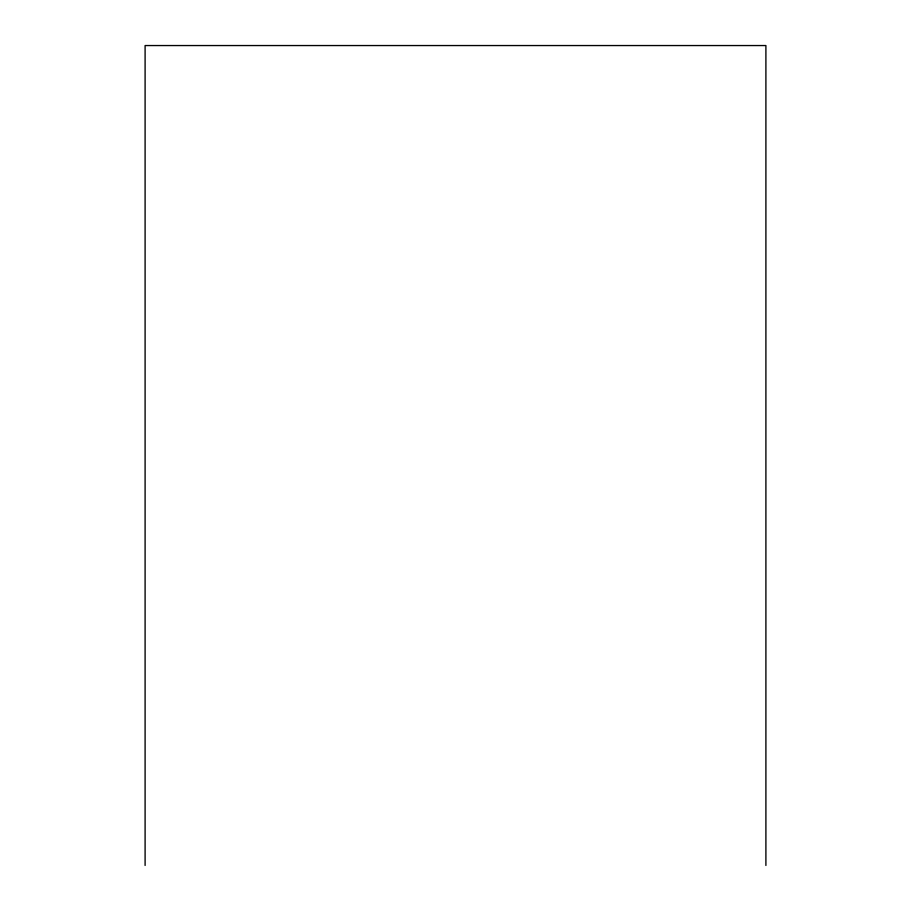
<?xml version="1.0" encoding="UTF-8"?>
<svg xmlns="http://www.w3.org/2000/svg" width="911" height="911" viewBox="0 0 911 911"><rect width="100%" height="100%" fill="white"/><g stroke="black" fill="none" stroke-linecap="round" stroke-linejoin="round"><path stroke-width="1.37" d="M765.9 865.45L765.9 45.55L145.1 45.55L145.1 865.45"/></g></svg>
